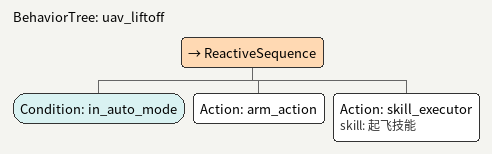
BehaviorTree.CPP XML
<?xml version="1.0" encoding="UTF-8"?>
<root BTCPP_format="4">
  <BehaviorTree ID="uav_liftoff">
    <ReactiveSequence>

      <!-- 模式守护 -->
      <Condition ID="in_auto_mode"/>

      <!-- 解锁（发送 ARM 并等待确认，尊重 ch5_release_required 锁存） -->
      <Action ID="arm_action"/>

      <!-- 起飞技能：IDLE → TAKEOFF → HOVER → LANDING 生命周期
           （起飞/降落触发与 CH5 语义由 skill_executor 内部拥有） -->
      <Action ID="skill_executor" skill="起飞技能"/>

    </ReactiveSequence>
  </BehaviorTree>
</root>
